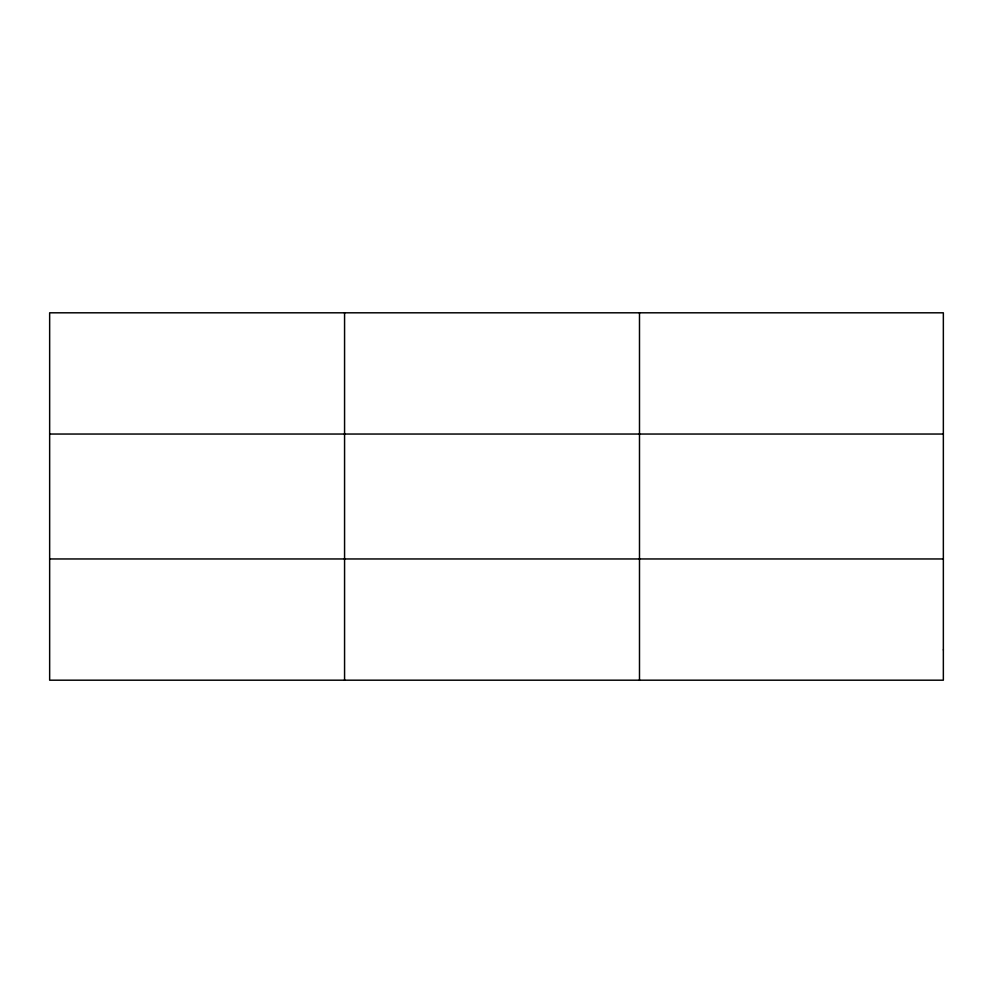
<?xml version="1.0" encoding="UTF-8"?>
<svg xmlns="http://www.w3.org/2000/svg" width="993" height="993" viewBox="0 0 993 993"><rect width="100%" height="100%" fill="white"/><g stroke="black" fill="none" stroke-linecap="round" stroke-linejoin="round"><path stroke-width="1.49" d="M344.571 312.807L344.571 680.193M639.492 312.807L639.492 680.193M49.65 434.04L943.35 434.04M49.65 558.96L943.35 558.96M943.35 649.881L943.35 680.193L49.65 680.193L49.65 312.807L943.35 312.807L943.35 649.881"/></g></svg>
